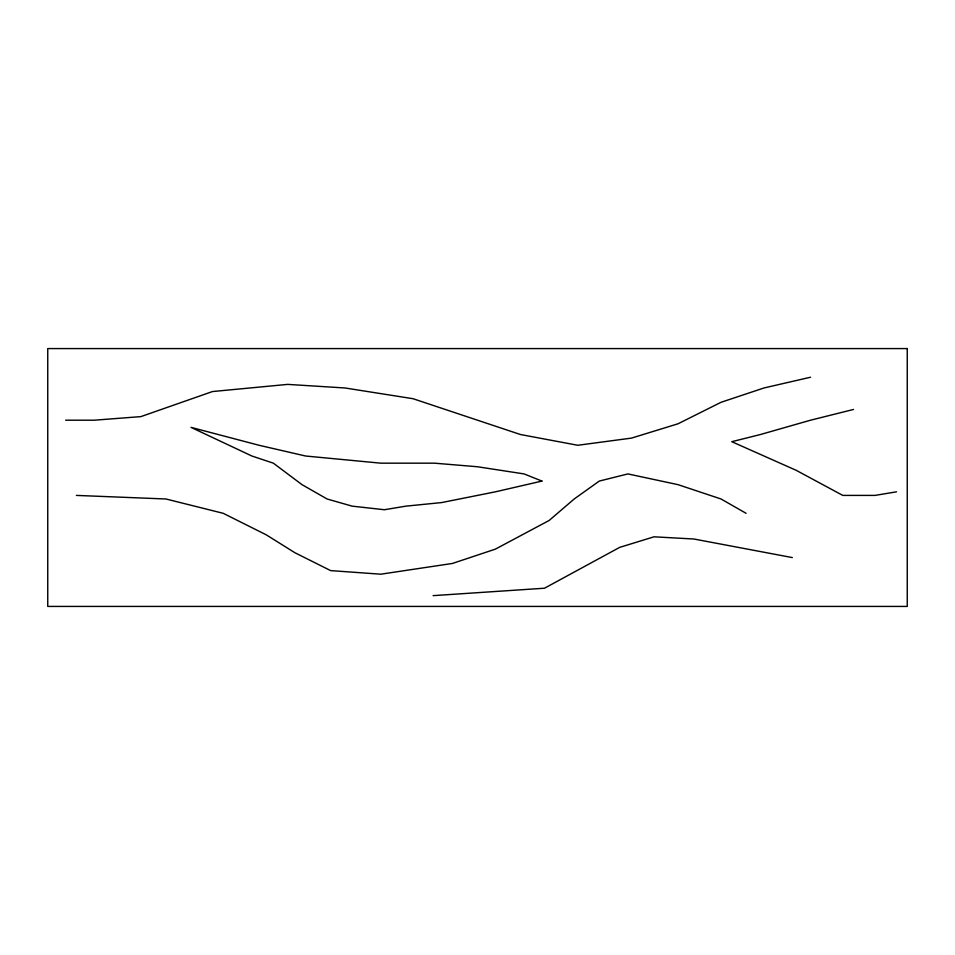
<?xml version="1.0" encoding="UTF-8"?>
<svg xmlns="http://www.w3.org/2000/svg" width="955" height="955" viewBox="0 0 955 955"><rect width="100%" height="100%" fill="white"/><g stroke="black" fill="none" stroke-linecap="round" stroke-linejoin="round"><path stroke-width="1.43" d="M853.531 409.456L810.556 420.2L760.419 434.525L731.769 441.688L796.231 470.338L842.788 495.406L875.019 495.406L896.506 491.825M810.556 377.225L764 387.969L721.025 402.294L678.05 423.781L631.494 438.106L577.775 445.269L520.475 434.525L413.038 398.713L344.994 387.969L287.694 384.388L212.488 391.55L140.863 416.619L94.306 420.2L65.656 420.2M433.128 595.645L544.505 588.22L619.676 547.37L654.056 536.806L693.927 539.014L792.316 557.577M76.4 495.406L165.931 498.988L223.231 513.312L266.206 534.8L294.856 552.706L330.669 570.613L380.806 574.194L452.431 563.45L495.406 549.125L549.125 520.475L574.194 498.988L599.263 481.081L627.913 473.919L678.05 484.663L721.025 498.988L746.094 513.312M541.963 481.081L495.406 491.825L441.688 502.569L405.875 506.15L384.388 509.731L352.156 506.15L327.088 498.988L302.019 484.663L273.369 463.175L251.881 456.013L191 427.363L259.044 445.269L305.6 456.013L380.806 463.175L434.525 463.175L477.5 466.756L524.056 473.919L541.963 481.081M907.25 348.575L47.75 348.575L47.75 606.425L907.25 606.425L907.25 348.575"/></g></svg>
